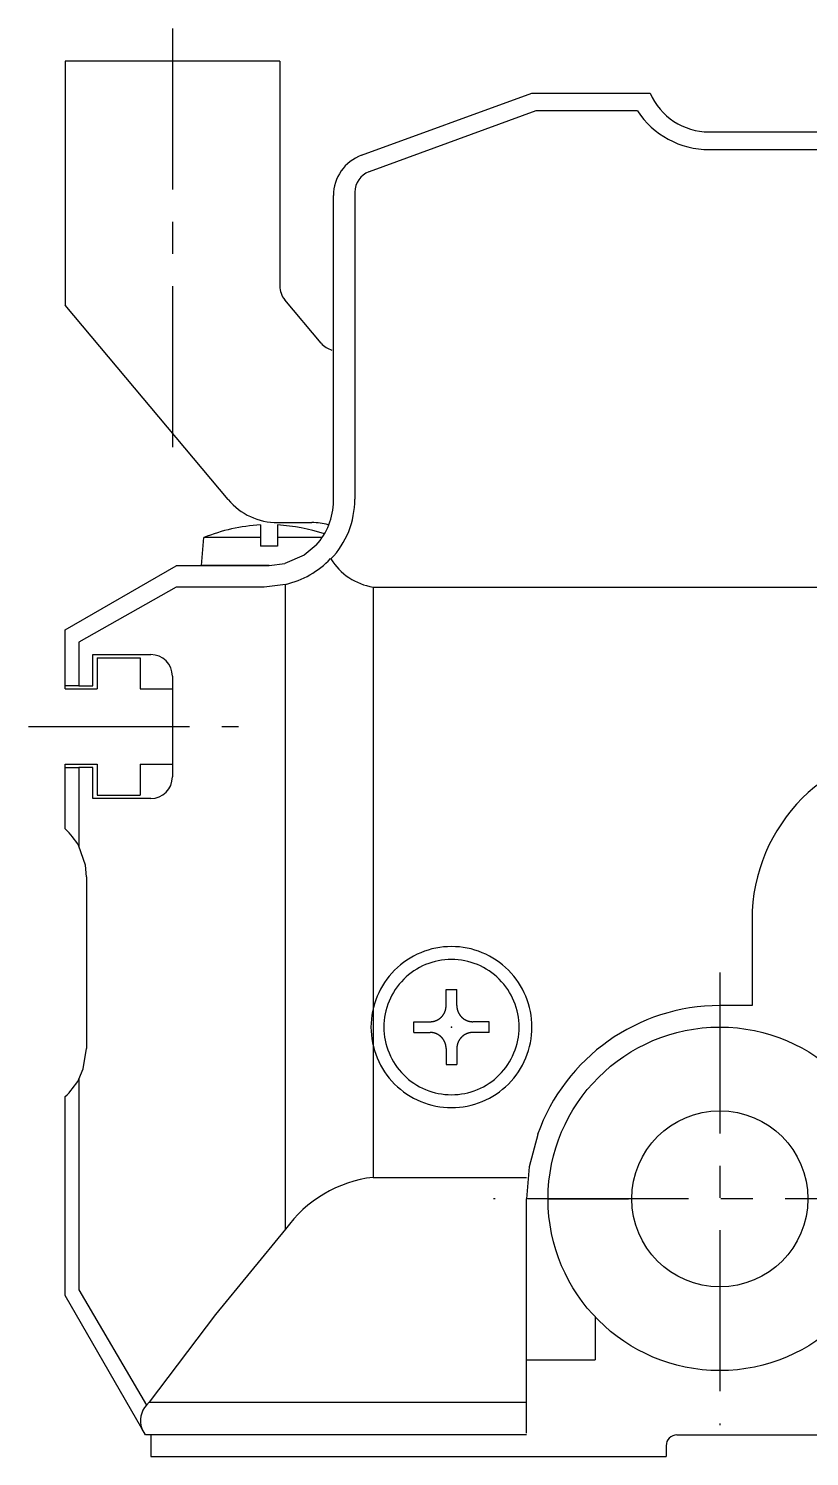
# Model space of a CAD drawing. Extents: x -693 to 100, y 35 to 506.
# Drawn here: x -656.7 to -620.3, y 235.1 to 301.6 of the extents above; entities that cross this region are included whole.
import ezdxf

# ---------------------------------------------------------------- set-up
doc = ezdxf.new("R2010")
doc.units = 0
doc.linetypes.add('CENTER', pattern=[12, 7.5, -1.5, 1.5, -1.5])
doc.layers.get('0').update_dxf_attribs({"linetype": 'CONTINUOUS'})
doc.layers.add('CENTER', color=1, linetype='CENTER')

msp = doc.modelspace()

# ---------------------------------------------------------------- linework, layer by layer
at = {"color": 7, "linetype": 'CONTINUOUS'}
for p, q in [((-645.013, 300.087), (-655.013, 300.087)), ((-655.013, 300.087), (-655.013, 288.717)), ((-645.013, 300.087), (-645.013, 289.609)), ((-641.197, 295.699), (-633.263, 298.587)), ((-633.263, 298.587), (-627.769, 298.587)), ((-627.769, 298.587), (-627.763, 298.587)), ((-633.087, 297.768), (-640.855, 294.927)), ((-628.354, 297.768), (-633.087, 297.768)), ((-625.013, 296.787), (-605.013, 296.787)), ((-605.013, 295.959), (-625.013, 295.959)), ((-642.513, 279.587), (-642.513, 293.82)), ((-641.513, 293.982), (-641.513, 279.678)), ((-647.412, 279.659), (-655.013, 288.717)), ((-643.082, 286.944), (-644.779, 288.966)), ((-645.913, 278.477), (-645.913, 277.487)), ((-645.114, 278.587), (-643.513, 278.587)), ((-645.113, 278.477), (-645.113, 277.487)), ((-648.663, 276.587), (-648.549, 277.887)), ((-645.913, 277.887), (-648.549, 277.887)), ((-645.113, 277.487), (-645.913, 277.487)), ((-643.041, 277.887), (-645.113, 277.887)), ((-655.013, 273.587), (-649.835, 276.576)), ((-649.835, 276.576), (-649.817, 276.587)), ((-649.817, 276.587), (-645.513, 276.587)), ((-645.513, 276.587), (-648.663, 276.587)), ((-645.513, 276.587), (-644.78, 276.678)), ((-649.838, 275.587), (-654.377, 273.01)), ((-645.733, 275.587), (-649.838, 275.587)), ((-644.739, 275.708), (-645.733, 275.587)), ((-644.739, 245.667), (-644.739, 275.708)), ((-640.664, 275.587), (-640.664, 248.087)), ((-640.664, 275.587), (-619.013, 275.587)), ((-655.013, 273.566), (-655.013, 273.587)), ((-655.013, 270.837), (-655.013, 273.566)), ((-654.377, 273.01), (-654.377, 270.987)), ((-653.713, 270.987), (-653.713, 272.437)), ((-653.713, 272.437), (-651.013, 272.437)), ((-653.513, 272.287), (-653.513, 270.837)), ((-653.513, 272.287), (-651.513, 272.287)), ((-651.513, 272.287), (-651.513, 270.837)), ((-650.013, 271.437), (-650.013, 266.737)), ((-654.377, 270.987), (-655.013, 270.987)), ((-655.013, 270.837), (-653.513, 270.837)), ((-654.377, 270.987), (-653.713, 270.987)), ((-651.513, 270.837), (-650.013, 270.837)), ((-650.013, 270.837), (-650.013, 267.337)), ((-655.013, 264.323), (-655.013, 267.337)), ((-655.013, 267.337), (-653.513, 267.337)), ((-655.013, 267.187), (-654.377, 267.187)), ((-653.713, 267.187), (-654.377, 267.187)), ((-654.377, 267.187), (-654.377, 263.52)), ((-653.713, 265.737), (-653.713, 267.187)), ((-653.513, 267.337), (-653.513, 265.887)), ((-651.513, 267.337), (-651.513, 265.887)), ((-651.513, 267.337), (-650.013, 267.337)), ((-651.013, 265.737), (-653.713, 265.737)), ((-653.513, 265.887), (-651.513, 265.887)), ((-654.013, 262.087), (-654.013, 254.087)), ((-623.013, 260.087), (-623.013, 256.087)), ((-637.263, 256.085), (-637.263, 256.837)), ((-637.263, 256.837), (-636.763, 256.837)), ((-636.763, 256.085), (-636.763, 256.837)), ((-623.013, 256.087), (-624.513, 256.087)), ((-638.763, 255.337), (-638.011, 255.337)), ((-638.763, 254.837), (-638.763, 255.337)), ((-638.763, 254.837), (-638.011, 254.837)), ((-635.263, 255.337), (-636.015, 255.337)), ((-635.263, 254.837), (-636.015, 254.837)), ((-635.263, 254.837), (-635.263, 255.337)), ((-637.263, 254.089), (-637.263, 253.337)), ((-636.763, 254.089), (-636.763, 253.337)), ((-637.263, 253.337), (-636.763, 253.337)), ((-654.377, 252.654), (-654.377, 242.855)), ((-655.013, 242.59), (-655.013, 251.851)), ((-640.664, 248.087), (-633.517, 248.087)), ((-633.513, 236.167), (-633.513, 247.087)), ((-632.513, 247.087), (-628.763, 247.087)), ((-654.377, 242.855), (-651.22, 237.477)), ((-655.013, 242.587), (-655.013, 242.59)), ((-651.437, 236.394), (-655.013, 242.587)), ((-630.313, 241.577), (-630.313, 239.587)), ((-633.513, 239.587), (-630.313, 239.587)), ((-651.22, 237.477), (-651.097, 237.622)), ((-651.097, 237.622), (-633.513, 237.622)), ((-651.26, 236.087), (-651.437, 236.394)), ((-633.513, 236.087), (-651.26, 236.087)), ((-651.013, 236.087), (-651.013, 235.087)), ((-627.013, 235.587), (-627.013, 235.087)), ((-626.513, 236.087), (-603.513, 236.087)), ((-651.013, 235.087), (-627.013, 235.087))]:
    msp.add_line(p, q, dxfattribs=at)
for points in [[(-643.317, 277.543), (-643.874, 277.074), (-644.78, 276.678)], [(-654.013, 262.087), (-654.063, 262.631), (-654.377, 263.52)], [(-654.377, 252.654), (-654.165, 253.145), (-654.013, 254.087)], [(-632.998, 250.087), (-633.387, 248.585), (-633.513, 247.087)], [(-644.739, 245.667), (-648.011, 241.696), (-651.097, 237.622)]]:
    msp.add_lwpolyline(points, dxfattribs=at)
for points in [[(-637.013, 258.837, 0), (-637.197, 258.832, 0), (-637.381, 258.819, 0), (-637.563, 258.796, 0), (-637.745, 258.765, 0), (-637.924, 258.725, 0), (-638.102, 258.675, 0), (-638.276, 258.618, 0), (-638.448, 258.551, 0), (-638.616, 258.477, 0), (-638.781, 258.394, 0), (-638.941, 258.303, 0), (-639.096, 258.205, 0), (-639.247, 258.099, 0), (-639.392, 257.986, 0), (-639.531, 257.865, 0), (-639.665, 257.739, 0), (-639.792, 257.605, 0), (-639.912, 257.466, 0), (-640.025, 257.321, 0), (-640.131, 257.17, 0), (-640.229, 257.015, 0), (-640.32, 256.855, 0), (-640.403, 256.69, 0), (-640.478, 256.522, 0), (-640.544, 256.35, 0), (-640.602, 256.175, 0), (-640.651, 255.998, 0), (-640.691, 255.818, 0), (-640.722, 255.637, 0), (-640.745, 255.454, 0), (-640.758, 255.271, 0), (-640.763, 255.087, 0), (-640.758, 254.903, 0), (-640.745, 254.719, 0), (-640.722, 254.537, 0), (-640.691, 254.355, 0), (-640.651, 254.176, 0), (-640.602, 253.998, 0), (-640.544, 253.824, 0), (-640.478, 253.652, 0), (-640.403, 253.484, 0), (-640.32, 253.319, 0), (-640.229, 253.159, 0), (-640.131, 253.004, 0), (-640.025, 252.853, 0), (-639.912, 252.708, 0), (-639.792, 252.569, 0), (-639.665, 252.435, 0), (-639.531, 252.308, 0), (-639.392, 252.188, 0), (-639.247, 252.075, 0), (-639.096, 251.969, 0), (-638.941, 251.87, 0), (-638.781, 251.78, 0), (-638.616, 251.697, 0), (-638.448, 251.622, 0), (-638.276, 251.556, 0), (-638.102, 251.498, 0), (-637.924, 251.449, 0), (-637.745, 251.409, 0), (-637.563, 251.377, 0), (-637.381, 251.355, 0), (-637.197, 251.341, 0), (-637.013, 251.337, 0), (-636.829, 251.341, 0), (-636.645, 251.355, 0), (-636.463, 251.377, 0), (-636.281, 251.409, 0), (-636.102, 251.449, 0), (-635.924, 251.498, 0), (-635.75, 251.556, 0), (-635.578, 251.622, 0), (-635.41, 251.697, 0), (-635.245, 251.78, 0), (-635.085, 251.87, 0), (-634.93, 251.969, 0), (-634.779, 252.075, 0), (-634.634, 252.188, 0), (-634.495, 252.308, 0), (-634.361, 252.435, 0), (-634.234, 252.569, 0), (-634.114, 252.708, 0), (-634.001, 252.853, 0), (-633.895, 253.004, 0), (-633.796, 253.159, 0), (-633.706, 253.319, 0), (-633.623, 253.484, 0), (-633.548, 253.652, 0), (-633.482, 253.824, 0), (-633.424, 253.998, 0), (-633.375, 254.176, 0), (-633.335, 254.355, 0), (-633.304, 254.537, 0), (-633.281, 254.719, 0), (-633.267, 254.903, 0), (-633.263, 255.087, 0), (-633.267, 255.271, 0), (-633.281, 255.454, 0), (-633.304, 255.637, 0), (-633.335, 255.818, 0), (-633.375, 255.998, 0), (-633.424, 256.175, 0), (-633.482, 256.35, 0), (-633.548, 256.522, 0), (-633.623, 256.69, 0), (-633.706, 256.855, 0), (-633.796, 257.015, 0), (-633.895, 257.17, 0), (-634.001, 257.321, 0), (-634.114, 257.466, 0), (-634.234, 257.605, 0), (-634.361, 257.739, 0), (-634.495, 257.865, 0), (-634.634, 257.986, 0), (-634.779, 258.099, 0), (-634.93, 258.205, 0), (-635.085, 258.303, 0), (-635.245, 258.394, 0), (-635.41, 258.477, 0), (-635.578, 258.551, 0), (-635.75, 258.618, 0), (-635.924, 258.675, 0), (-636.102, 258.725, 0), (-636.281, 258.765, 0), (-636.463, 258.796, 0), (-636.645, 258.819, 0), (-636.829, 258.832, 0), (-637.013, 258.837, 0)], [(-637.013, 258.237, 0), (-637.168, 258.233, 0), (-637.322, 258.222, 0), (-637.475, 258.203, 0), (-637.628, 258.176, 0), (-637.778, 258.143, 0), (-637.927, 258.101, 0), (-638.074, 258.053, 0), (-638.218, 257.997, 0), (-638.36, 257.934, 0), (-638.498, 257.865, 0), (-638.632, 257.789, 0), (-638.763, 257.706, 0), (-638.889, 257.617, 0), (-639.011, 257.522, 0), (-639.128, 257.421, 0), (-639.24, 257.314, 0), (-639.347, 257.202, 0), (-639.448, 257.085, 0), (-639.543, 256.963, 0), (-639.632, 256.837, 0), (-639.715, 256.706, 0), (-639.791, 256.572, 0), (-639.861, 256.434, 0), (-639.923, 256.292, 0), (-639.979, 256.148, 0), (-640.027, 256.001, 0), (-640.069, 255.852, 0), (-640.102, 255.701, 0), (-640.129, 255.549, 0), (-640.148, 255.396, 0), (-640.159, 255.241, 0), (-640.163, 255.087, 0), (-640.159, 254.932, 0), (-640.148, 254.778, 0), (-640.129, 254.625, 0), (-640.102, 254.472, 0), (-640.069, 254.322, 0), (-640.027, 254.173, 0), (-639.979, 254.026, 0), (-639.923, 253.881, 0), (-639.861, 253.74, 0), (-639.791, 253.602, 0), (-639.715, 253.467, 0), (-639.632, 253.337, 0), (-639.543, 253.21, 0), (-639.448, 253.089, 0), (-639.347, 252.971, 0), (-639.24, 252.86, 0), (-639.128, 252.753, 0), (-639.011, 252.652, 0), (-638.889, 252.557, 0), (-638.763, 252.468, 0), (-638.632, 252.385, 0), (-638.498, 252.309, 0), (-638.36, 252.239, 0), (-638.218, 252.177, 0), (-638.074, 252.121, 0), (-637.927, 252.073, 0), (-637.778, 252.031, 0), (-637.628, 251.997, 0), (-637.475, 251.971, 0), (-637.322, 251.952, 0), (-637.168, 251.941, 0), (-637.013, 251.937, 0), (-636.858, 251.941, 0), (-636.704, 251.952, 0), (-636.551, 251.971, 0), (-636.398, 251.997, 0), (-636.248, 252.031, 0), (-636.099, 252.073, 0), (-635.952, 252.121, 0), (-635.808, 252.177, 0), (-635.666, 252.239, 0), (-635.528, 252.309, 0), (-635.394, 252.385, 0), (-635.263, 252.468, 0), (-635.137, 252.557, 0), (-635.015, 252.652, 0), (-634.898, 252.753, 0), (-634.786, 252.86, 0), (-634.679, 252.971, 0), (-634.578, 253.089, 0), (-634.483, 253.21, 0), (-634.394, 253.337, 0), (-634.311, 253.467, 0), (-634.235, 253.602, 0), (-634.165, 253.74, 0), (-634.103, 253.881, 0), (-634.047, 254.026, 0), (-633.999, 254.173, 0), (-633.957, 254.322, 0), (-633.924, 254.472, 0), (-633.897, 254.625, 0), (-633.878, 254.778, 0), (-633.867, 254.932, 0), (-633.863, 255.087, 0), (-633.867, 255.241, 0), (-633.878, 255.396, 0), (-633.897, 255.549, 0), (-633.924, 255.701, 0), (-633.957, 255.852, 0), (-633.999, 256.001, 0), (-634.047, 256.148, 0), (-634.103, 256.292, 0), (-634.165, 256.434, 0), (-634.235, 256.572, 0), (-634.311, 256.706, 0), (-634.394, 256.837, 0), (-634.483, 256.963, 0), (-634.578, 257.085, 0), (-634.679, 257.202, 0), (-634.786, 257.314, 0), (-634.898, 257.421, 0), (-635.015, 257.522, 0), (-635.137, 257.617, 0), (-635.263, 257.706, 0), (-635.394, 257.789, 0), (-635.528, 257.865, 0), (-635.666, 257.934, 0), (-635.808, 257.997, 0), (-635.952, 258.053, 0), (-636.099, 258.101, 0), (-636.248, 258.143, 0), (-636.398, 258.176, 0), (-636.551, 258.203, 0), (-636.704, 258.222, 0), (-636.858, 258.233, 0), (-637.013, 258.237, 0)], [(-638.011, 255.337, 0), (-638.001, 255.337, 0), (-637.992, 255.337, 0), (-637.983, 255.337, 0), (-637.974, 255.338, 0), (-637.965, 255.338, 0), (-637.956, 255.339, 0), (-637.946, 255.34, 0), (-637.937, 255.34, 0), (-637.928, 255.341, 0), (-637.919, 255.342, 0), (-637.91, 255.344, 0), (-637.901, 255.345, 0), (-637.892, 255.346, 0), (-637.883, 255.348, 0), (-637.874, 255.349, 0), (-637.865, 255.351, 0), (-637.856, 255.353, 0), (-637.847, 255.355, 0), (-637.838, 255.357, 0), (-637.829, 255.359, 0), (-637.82, 255.362, 0), (-637.811, 255.364, 0), (-637.802, 255.366, 0), (-637.794, 255.369, 0), (-637.785, 255.372, 0), (-637.776, 255.375, 0), (-637.767, 255.378, 0), (-637.759, 255.381, 0), (-637.75, 255.384, 0), (-637.742, 255.387, 0), (-637.733, 255.39, 0), (-637.724, 255.394, 0), (-637.716, 255.397, 0), (-637.708, 255.401, 0), (-637.699, 255.405, 0), (-637.691, 255.409, 0), (-637.683, 255.413, 0), (-637.674, 255.417, 0), (-637.666, 255.421, 0), (-637.658, 255.425, 0), (-637.65, 255.429, 0), (-637.642, 255.434, 0), (-637.634, 255.439, 0), (-637.626, 255.443, 0), (-637.618, 255.448, 0), (-637.611, 255.453, 0), (-637.603, 255.458, 0), (-637.595, 255.463, 0), (-637.588, 255.468, 0), (-637.58, 255.473, 0), (-637.573, 255.479, 0), (-637.565, 255.484, 0), (-637.558, 255.489, 0), (-637.551, 255.495, 0), (-637.543, 255.501, 0), (-637.536, 255.507, 0), (-637.529, 255.512, 0), (-637.522, 255.518, 0), (-637.515, 255.524, 0), (-637.508, 255.531, 0), (-637.502, 255.537, 0), (-637.495, 255.543, 0), (-637.488, 255.549, 0), (-637.482, 255.556, 0), (-637.475, 255.562, 0), (-637.469, 255.569, 0), (-637.463, 255.576, 0), (-637.457, 255.582, 0), (-637.45, 255.589, 0), (-637.444, 255.596, 0), (-637.438, 255.603, 0), (-637.433, 255.61, 0), (-637.427, 255.617, 0), (-637.421, 255.625, 0), (-637.416, 255.632, 0), (-637.41, 255.639, 0), (-637.405, 255.647, 0), (-637.399, 255.654, 0), (-637.394, 255.662, 0), (-637.389, 255.669, 0), (-637.384, 255.677, 0), (-637.379, 255.685, 0), (-637.374, 255.692, 0), (-637.369, 255.7, 0), (-637.365, 255.708, 0), (-637.36, 255.716, 0), (-637.356, 255.724, 0), (-637.351, 255.732, 0), (-637.347, 255.74, 0), (-637.343, 255.748, 0), (-637.339, 255.757, 0), (-637.335, 255.765, 0), (-637.331, 255.773, 0), (-637.327, 255.782, 0), (-637.323, 255.79, 0), (-637.32, 255.798, 0), (-637.316, 255.807, 0), (-637.313, 255.815, 0), (-637.31, 255.824, 0), (-637.307, 255.833, 0), (-637.304, 255.841, 0), (-637.301, 255.85, 0), (-637.298, 255.859, 0), (-637.295, 255.868, 0), (-637.292, 255.876, 0), (-637.29, 255.885, 0), (-637.288, 255.894, 0), (-637.285, 255.903, 0), (-637.283, 255.912, 0), (-637.281, 255.921, 0), (-637.279, 255.93, 0), (-637.277, 255.939, 0), (-637.276, 255.948, 0), (-637.274, 255.957, 0), (-637.272, 255.966, 0), (-637.271, 255.975, 0), (-637.27, 255.984, 0), (-637.269, 255.993, 0), (-637.267, 256.002, 0), (-637.267, 256.011, 0), (-637.266, 256.02, 0), (-637.265, 256.03, 0), (-637.264, 256.039, 0), (-637.264, 256.048, 0), (-637.263, 256.057, 0), (-637.263, 256.066, 0), (-637.263, 256.075, 0), (-637.263, 256.085, 0)], [(-636.763, 256.085, 0), (-636.763, 256.075, 0), (-636.763, 256.066, 0), (-636.763, 256.057, 0), (-636.762, 256.048, 0), (-636.762, 256.039, 0), (-636.761, 256.03, 0), (-636.76, 256.02, 0), (-636.759, 256.011, 0), (-636.758, 256.002, 0), (-636.757, 255.993, 0), (-636.756, 255.984, 0), (-636.755, 255.975, 0), (-636.754, 255.966, 0), (-636.752, 255.957, 0), (-636.75, 255.948, 0), (-636.749, 255.939, 0), (-636.747, 255.93, 0), (-636.745, 255.921, 0), (-636.743, 255.912, 0), (-636.741, 255.903, 0), (-636.738, 255.894, 0), (-636.736, 255.885, 0), (-636.733, 255.876, 0), (-636.731, 255.868, 0), (-636.728, 255.859, 0), (-636.725, 255.85, 0), (-636.722, 255.841, 0), (-636.719, 255.833, 0), (-636.716, 255.824, 0), (-636.713, 255.815, 0), (-636.71, 255.807, 0), (-636.706, 255.798, 0), (-636.703, 255.79, 0), (-636.699, 255.782, 0), (-636.695, 255.773, 0), (-636.691, 255.765, 0), (-636.687, 255.757, 0), (-636.683, 255.748, 0), (-636.679, 255.74, 0), (-636.675, 255.732, 0), (-636.67, 255.724, 0), (-636.666, 255.716, 0), (-636.661, 255.708, 0), (-636.657, 255.7, 0), (-636.652, 255.692, 0), (-636.647, 255.685, 0), (-636.642, 255.677, 0), (-636.637, 255.669, 0), (-636.632, 255.662, 0), (-636.627, 255.654, 0), (-636.621, 255.647, 0), (-636.616, 255.639, 0), (-636.61, 255.632, 0), (-636.605, 255.625, 0), (-636.599, 255.617, 0), (-636.593, 255.61, 0), (-636.587, 255.603, 0), (-636.582, 255.596, 0), (-636.575, 255.589, 0), (-636.569, 255.582, 0), (-636.563, 255.576, 0), (-636.557, 255.569, 0), (-636.55, 255.562, 0), (-636.544, 255.556, 0), (-636.538, 255.549, 0), (-636.531, 255.543, 0), (-636.524, 255.537, 0), (-636.517, 255.531, 0), (-636.511, 255.524, 0), (-636.504, 255.518, 0), (-636.497, 255.512, 0), (-636.49, 255.507, 0), (-636.483, 255.501, 0), (-636.475, 255.495, 0), (-636.468, 255.489, 0), (-636.461, 255.484, 0), (-636.453, 255.479, 0), (-636.446, 255.473, 0), (-636.438, 255.468, 0), (-636.431, 255.463, 0), (-636.423, 255.458, 0), (-636.415, 255.453, 0), (-636.408, 255.448, 0), (-636.4, 255.443, 0), (-636.392, 255.439, 0), (-636.384, 255.434, 0), (-636.376, 255.429, 0), (-636.368, 255.425, 0), (-636.36, 255.421, 0), (-636.352, 255.417, 0), (-636.343, 255.413, 0), (-636.335, 255.409, 0), (-636.327, 255.405, 0), (-636.318, 255.401, 0), (-636.31, 255.397, 0), (-636.301, 255.394, 0), (-636.293, 255.39, 0), (-636.284, 255.387, 0), (-636.276, 255.384, 0), (-636.267, 255.381, 0), (-636.259, 255.378, 0), (-636.25, 255.375, 0), (-636.241, 255.372, 0), (-636.232, 255.369, 0), (-636.224, 255.366, 0), (-636.215, 255.364, 0), (-636.206, 255.362, 0), (-636.197, 255.359, 0), (-636.188, 255.357, 0), (-636.179, 255.355, 0), (-636.17, 255.353, 0), (-636.161, 255.351, 0), (-636.152, 255.349, 0), (-636.143, 255.348, 0), (-636.134, 255.346, 0), (-636.125, 255.345, 0), (-636.116, 255.344, 0), (-636.107, 255.342, 0), (-636.098, 255.341, 0), (-636.089, 255.34, 0), (-636.079, 255.34, 0), (-636.07, 255.339, 0), (-636.061, 255.338, 0), (-636.052, 255.338, 0), (-636.043, 255.337, 0), (-636.034, 255.337, 0), (-636.024, 255.337, 0), (-636.015, 255.337, 0)], [(-637.263, 254.089, 0), (-637.263, 254.098, 0), (-637.263, 254.108, 0), (-637.263, 254.117, 0), (-637.264, 254.126, 0), (-637.264, 254.135, 0), (-637.265, 254.144, 0), (-637.266, 254.153, 0), (-637.267, 254.163, 0), (-637.267, 254.172, 0), (-637.269, 254.181, 0), (-637.27, 254.19, 0), (-637.271, 254.199, 0), (-637.272, 254.208, 0), (-637.274, 254.217, 0), (-637.276, 254.226, 0), (-637.277, 254.235, 0), (-637.279, 254.244, 0), (-637.281, 254.253, 0), (-637.283, 254.262, 0), (-637.285, 254.271, 0), (-637.288, 254.28, 0), (-637.29, 254.289, 0), (-637.292, 254.298, 0), (-637.295, 254.306, 0), (-637.298, 254.315, 0), (-637.301, 254.324, 0), (-637.304, 254.332, 0), (-637.307, 254.341, 0), (-637.31, 254.35, 0), (-637.313, 254.358, 0), (-637.316, 254.367, 0), (-637.32, 254.375, 0), (-637.323, 254.384, 0), (-637.327, 254.392, 0), (-637.331, 254.401, 0), (-637.335, 254.409, 0), (-637.339, 254.417, 0), (-637.343, 254.425, 0), (-637.347, 254.434, 0), (-637.351, 254.442, 0), (-637.356, 254.45, 0), (-637.36, 254.458, 0), (-637.365, 254.466, 0), (-637.369, 254.474, 0), (-637.374, 254.481, 0), (-637.379, 254.489, 0), (-637.384, 254.497, 0), (-637.389, 254.505, 0), (-637.394, 254.512, 0), (-637.399, 254.52, 0), (-637.405, 254.527, 0), (-637.41, 254.535, 0), (-637.416, 254.542, 0), (-637.421, 254.549, 0), (-637.427, 254.556, 0), (-637.433, 254.564, 0), (-637.438, 254.571, 0), (-637.444, 254.578, 0), (-637.45, 254.585, 0), (-637.457, 254.591, 0), (-637.463, 254.598, 0), (-637.469, 254.605, 0), (-637.475, 254.611, 0), (-637.482, 254.618, 0), (-637.488, 254.624, 0), (-637.495, 254.631, 0), (-637.502, 254.637, 0), (-637.508, 254.643, 0), (-637.515, 254.649, 0), (-637.522, 254.655, 0), (-637.529, 254.661, 0), (-637.536, 254.667, 0), (-637.543, 254.673, 0), (-637.551, 254.679, 0), (-637.558, 254.684, 0), (-637.565, 254.69, 0), (-637.573, 254.695, 0), (-637.58, 254.701, 0), (-637.588, 254.706, 0), (-637.595, 254.711, 0), (-637.603, 254.716, 0), (-637.611, 254.721, 0), (-637.618, 254.726, 0), (-637.626, 254.731, 0), (-637.634, 254.735, 0), (-637.642, 254.74, 0), (-637.65, 254.744, 0), (-637.658, 254.749, 0), (-637.666, 254.753, 0), (-637.674, 254.757, 0), (-637.683, 254.761, 0), (-637.691, 254.765, 0), (-637.699, 254.769, 0), (-637.708, 254.773, 0), (-637.716, 254.776, 0), (-637.724, 254.78, 0), (-637.733, 254.784, 0), (-637.742, 254.787, 0), (-637.75, 254.79, 0), (-637.759, 254.793, 0), (-637.767, 254.796, 0), (-637.776, 254.799, 0), (-637.785, 254.802, 0), (-637.794, 254.805, 0), (-637.802, 254.807, 0), (-637.811, 254.81, 0), (-637.82, 254.812, 0), (-637.829, 254.815, 0), (-637.838, 254.817, 0), (-637.847, 254.819, 0), (-637.856, 254.821, 0), (-637.865, 254.823, 0), (-637.874, 254.824, 0), (-637.883, 254.826, 0), (-637.892, 254.827, 0), (-637.901, 254.829, 0), (-637.91, 254.83, 0), (-637.919, 254.831, 0), (-637.928, 254.832, 0), (-637.937, 254.833, 0), (-637.946, 254.834, 0), (-637.956, 254.835, 0), (-637.965, 254.836, 0), (-637.974, 254.836, 0), (-637.983, 254.836, 0), (-637.992, 254.837, 0), (-638.001, 254.837, 0), (-638.011, 254.837, 0)], [(-636.015, 254.837, 0), (-636.024, 254.837, 0), (-636.034, 254.837, 0), (-636.043, 254.836, 0), (-636.052, 254.836, 0), (-636.061, 254.836, 0), (-636.07, 254.835, 0), (-636.079, 254.834, 0), (-636.089, 254.833, 0), (-636.098, 254.832, 0), (-636.107, 254.831, 0), (-636.116, 254.83, 0), (-636.125, 254.829, 0), (-636.134, 254.827, 0), (-636.143, 254.826, 0), (-636.152, 254.824, 0), (-636.161, 254.823, 0), (-636.17, 254.821, 0), (-636.179, 254.819, 0), (-636.188, 254.817, 0), (-636.197, 254.815, 0), (-636.206, 254.812, 0), (-636.215, 254.81, 0), (-636.224, 254.807, 0), (-636.232, 254.805, 0), (-636.241, 254.802, 0), (-636.25, 254.799, 0), (-636.259, 254.796, 0), (-636.267, 254.793, 0), (-636.276, 254.79, 0), (-636.284, 254.787, 0), (-636.293, 254.784, 0), (-636.301, 254.78, 0), (-636.31, 254.776, 0), (-636.318, 254.773, 0), (-636.327, 254.769, 0), (-636.335, 254.765, 0), (-636.343, 254.761, 0), (-636.352, 254.757, 0), (-636.36, 254.753, 0), (-636.368, 254.749, 0), (-636.376, 254.744, 0), (-636.384, 254.74, 0), (-636.392, 254.735, 0), (-636.4, 254.731, 0), (-636.408, 254.726, 0), (-636.415, 254.721, 0), (-636.423, 254.716, 0), (-636.431, 254.711, 0), (-636.438, 254.706, 0), (-636.446, 254.701, 0), (-636.453, 254.695, 0), (-636.461, 254.69, 0), (-636.468, 254.684, 0), (-636.475, 254.679, 0), (-636.483, 254.673, 0), (-636.49, 254.667, 0), (-636.497, 254.661, 0), (-636.504, 254.655, 0), (-636.511, 254.649, 0), (-636.517, 254.643, 0), (-636.524, 254.637, 0), (-636.531, 254.631, 0), (-636.538, 254.624, 0), (-636.544, 254.618, 0), (-636.55, 254.611, 0), (-636.557, 254.605, 0), (-636.563, 254.598, 0), (-636.569, 254.591, 0), (-636.575, 254.585, 0), (-636.582, 254.578, 0), (-636.587, 254.571, 0), (-636.593, 254.564, 0), (-636.599, 254.556, 0), (-636.605, 254.549, 0), (-636.61, 254.542, 0), (-636.616, 254.535, 0), (-636.621, 254.527, 0), (-636.627, 254.52, 0), (-636.632, 254.512, 0), (-636.637, 254.505, 0), (-636.642, 254.497, 0), (-636.647, 254.489, 0), (-636.652, 254.481, 0), (-636.657, 254.474, 0), (-636.661, 254.466, 0), (-636.666, 254.458, 0), (-636.67, 254.45, 0), (-636.675, 254.442, 0), (-636.679, 254.434, 0), (-636.683, 254.425, 0), (-636.687, 254.417, 0), (-636.691, 254.409, 0), (-636.695, 254.401, 0), (-636.699, 254.392, 0), (-636.703, 254.384, 0), (-636.706, 254.375, 0), (-636.71, 254.367, 0), (-636.713, 254.358, 0), (-636.716, 254.35, 0), (-636.719, 254.341, 0), (-636.722, 254.332, 0), (-636.725, 254.324, 0), (-636.728, 254.315, 0), (-636.731, 254.306, 0), (-636.733, 254.298, 0), (-636.736, 254.289, 0), (-636.738, 254.28, 0), (-636.741, 254.271, 0), (-636.743, 254.262, 0), (-636.745, 254.253, 0), (-636.747, 254.244, 0), (-636.749, 254.235, 0), (-636.75, 254.226, 0), (-636.752, 254.217, 0), (-636.754, 254.208, 0), (-636.755, 254.199, 0), (-636.756, 254.19, 0), (-636.757, 254.181, 0), (-636.758, 254.172, 0), (-636.759, 254.163, 0), (-636.76, 254.153, 0), (-636.761, 254.144, 0), (-636.762, 254.135, 0), (-636.762, 254.126, 0), (-636.763, 254.117, 0), (-636.763, 254.108, 0), (-636.763, 254.098, 0), (-636.763, 254.089, 0)]]:
    msp.add_polyline3d(points, dxfattribs=at)
for radius in [8, 4.1]:
    msp.add_circle((-624.513, 247.087), radius, dxfattribs=at)
for centre, radius, start, end in [((-625.013, 299.787), 3, 203.57818, 270), ((-625.009, 299.956), 3.996, 213.18432, 269.94251), ((-640.513, 293.82), 2, 110, 180), ((-640.509, 293.984), 1.004, 110.17842, 180.09123), ((-644.013, 289.609), 1, 180, 220), ((-642.316, 287.587), 1, 220, 254.4852), ((-645.114, 281.587), 3, 220, 270), ((-645.513, 279.587), 3, 317.05464, 0), ((-645.543, 279.676), 4.03, 316.31014, 0.02891), ((-645.513, 270.504), 7.982, 92.87228, 112.35653), ((-645.513, 270.504), 7.982, 71.13368, 87.12772), ((-643.513, 275.587), 3, 75.42334, 90), ((-645.721, 279.858), 4.264, 283.3104, 316.21289), ((-640.227, 278.376), 2.823, 211.69799, 261.10591), ((-651.013, 271.437), 1, 0, 90), ((-615.013, 260.087), 8, 0, 180), ((-651.013, 266.737), 1, 270, 0), ((-657.013, 262.087), 3, 28.53433, 48.18969), ((-624.513, 247.087), 9, 90, 160.52878), ((-657.013, 254.087), 3, 311.81031, 331.46567), ((-639.985, 242.304), 5.823, 96.68895, 144.72055), ((-650.426, 236.755), 1.073, 137.67777, 199.6608), ((-626.513, 235.587), 0.5, 90, 180)]:
    msp.add_arc(centre, radius, start, end, dxfattribs=at)
msp.add_point((-637.013, 255.087), dxfattribs=at)
msp.add_point((-637.013, 255.087), dxfattribs=at)
at = {"layer": 'CENTER', "color": 1, "linetype": 'CENTER'}
for p, q in [((-650.013, 301.601), (-650.013, 281.673)), ((-656.714, 269.087), (-646.929, 269.087)), ((-624.513, 257.627), (-624.513, 236.547)), ((-613.973, 247.087), (-635.053, 247.087))]:
    msp.add_line(p, q, dxfattribs=at)

doc.saveas('drawing.dxf')
